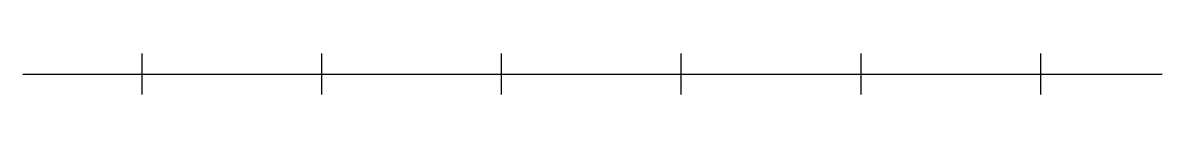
# Model space of a CAD drawing. Header units: metres. Extents: x -41 to 2812, y -632 to -529.
import ezdxf

# ---------------------------------------------------------------- set-up
doc = ezdxf.new("R2010")
doc.units = ezdxf.units.M

msp = doc.modelspace()

# ---------------------------------------------------------------- linework, layer by layer
for p, q in [((257.33, -529.05), (257.33, -631.99)), ((707.33, -529.05), (707.33, -631.99)), ((1157.33, -529.05), (1157.33, -631.99)), ((1607.33, -529.05), (1607.33, -631.99)), ((2057.33, -529.05), (2057.33, -631.99)), ((2507.33, -529.05), (2507.33, -631.99)), ((-40.73, -580.52), (2812.21, -580.52))]:
    msp.add_line(p, q)

doc.saveas('drawing.dxf')
